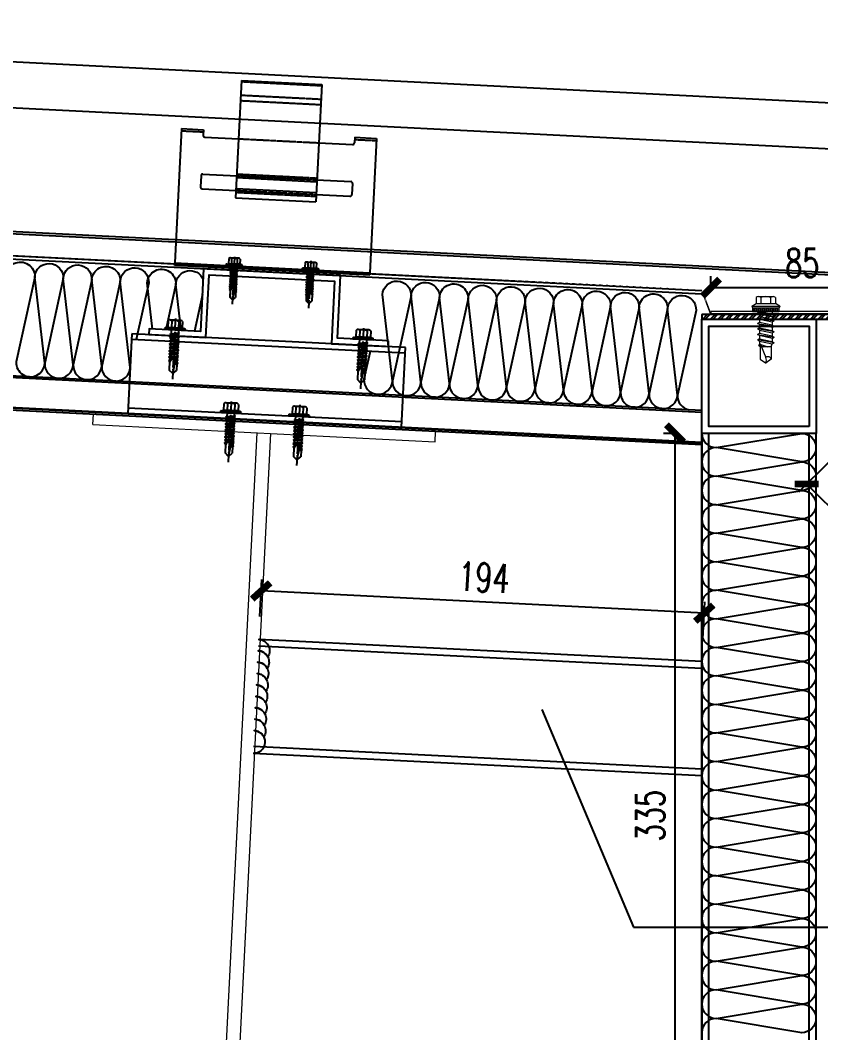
# Model space of a CAD drawing. Extents: x -599358 to 2865263, y -1062760 to 486533.
# Drawn here: x 141169 to 141519.6, y -727756 to -727312.5 of the extents above; entities that cross this region are included whole.
import ezdxf

# ---------------------------------------------------------------- set-up
doc = ezdxf.new("R2010")
doc.units = 0
for name, pattern in [('CENTER2', [28.575000000000003, 19.05, -3.175, 3.175, -3.175]), ('DASH', [0.35, 0.25, -0.1]), ('HIDDEN', [0.375, 0.25, -0.125])]:
    doc.linetypes.add(name, pattern=pattern)
for name, color, linetype, lineweight in [('00-BW', 140, 'HIDDEN', 5), ('0CABR-零部件（螺钉、螺栓、五金件）', 53, 'Continuous', 13), ('S-dim', 81, 'Continuous', 0), ('屋面板', 6, 'Continuous', 13), ('粗', 7, 'Continuous', 50), ('紧固件', 4, 'Continuous', 13)]:
    doc.layers.add(name, color=color, linetype=linetype, lineweight=lineweight)
for name, color, linetype in [('A-AXIS-SYMB', 3, 'Continuous'), ('BWM', 8, 'Continuous'), ('DIM', 173, 'Continuous'), ('HATCH', 66, 'Continuous'), ('PJ', 151, 'Continuous'), ('Q-焊缝', 8, 'Continuous'), ('SEAMLOK75 - SHEET', 6, 'Continuous'), ('ZX', 1, 'CENTER2'), ('虹吸雨水斗', 6, 'Continuous'), ('配件', 4, 'Continuous'), ('钢承板', 253, 'Continuous')]:
    doc.layers.add(name, color=color, linetype=linetype)
doc.styles.add('DHTEXT-1', font='romans.shx', dxfattribs={"width": 0.7, "bigfont": 'chinese.shx'})
doc.dimstyles.new('ZN5', dxfattribs={"dimscale": 5, "dimtxt": 2.5, "dimasz": 1.5, "dimexe": 1, "dimexo": 2, "dimgap": 0.9, "dimtad": 1, "dimdec": 0, "dimdsep": 46, "dimtxsty": 'DHTEXT-1', "dimblk": 'ARCHTICK', "dimcen": 2.5, "dimclrd": 173, "dimclre": 173, "dimclrt": 7, "dimazin": 2, "dimtfac": 1, "dimtix": 1, "dimtmove": 2, "dimatfit": 3, "dimfxl": 0, "dimarcsym": 0})

# ---------------------------------------------------------------- blocks, each defined once
blk = doc.blocks.new('压块-flat-1')
at = {"layer": 'HATCH', "ltscale": 10}
h = blk.add_hatch(dxfattribs=at)
h.set_pattern_fill('ACET-2D-ANSI32', color=256, scale=0.5)
h.set_pattern_definition([(45, (-3162.430519867878, -11124.32032165233), (-1.683798022700466, 1.683798022700467), []), (45, (-3161.307987367878, -11124.32032165233), (-1.683798022700466, 1.683798022700467), [])])
h.paths.add_polyline_path([(-82, 0), (-82, -2), (-2, -2), (-2, -50), (0, -50), (0, 0)])
at = {"layer": '配件', "color": 4}
blk.add_lwpolyline([(-82, 0), (-82, -2), (-2, -2), (-2, -50), (0, -50), (0, 0)], close=True, dxfattribs=at)
blk = doc.blocks.new('G$C114A11A0')
at = {"layer": '0CABR-零部件（螺钉、螺栓、五金件）'}
h = blk.add_hatch(dxfattribs=at)
h.set_pattern_fill('DOTS', color=256, scale=0.1, style=0)
h.set_pattern_definition([(0, (-261042.3359474546, 10165.88129042906), (0.079375, 0.15875), [0, -0.15875])])
h.paths.add_polyline_path([(11.93499999953201, 30.91932042899612), (0.3849999998346902, 30.91932042899248), (0.3849999997764826, 29.37932042907164), (11.93499999959022, 29.37932042907346)])
for p, q in [((1.924999999813735, 35.52210543772094), (1.924999999813735, 32.84432042904086)), ((2.983749999664724, 35.92432042899895), (9.336249999701977, 35.92432042899895)), ((4.042499999981374, 35.52210543772094), (4.042499999981374, 32.84432042904086)), ((8.277499999850988, 35.52210543772094), (8.277499999850988, 32.84432042904086)), ((10.39500000001863, 35.52210543772094), (10.39500000001863, 32.84432042904086)), ((0, 31.68932042901292), (1.924999999813735, 32.84432042904086)), ((0, 31.68932042901292), (12.31999999983236, 31.68932042901292)), ((0, 31.68932042901292), (0.2848560819402337, 30.9193204289943)), ((1.924999999813735, 32.84432042904086), (10.39500000001863, 32.84432042904086)), ((12.31999999983236, 31.68932042901292), (10.39500000001863, 32.84432042904086)), ((12.31999999983236, 31.68932042901292), (12.03514391742647, 30.9193204289943)), ((0.2848560819402337, 30.9193204289943), (12.03514391748467, 30.9193204289943)), ((0.3849999997764826, 30.9193204289943), (0.3849999997764826, 29.37932042907346)), ((0.3849999997764826, 29.37932042907346), (11.93499999959022, 29.37932042907346)), ((11.93499999959022, 30.9193204289943), (11.93499999959022, 29.37932042907346))]:
    blk.add_line(p, q, dxfattribs=at)
at = {"layer": '0CABR-零部件（螺钉、螺栓、五金件）', "ltscale": 0.03}
for p, q in [((3.421041333058383, 29.37932042906436), (2.552591466403101, 28.87792042905608)), ((3.421041333058383, 28.37652042910599), (2.552591466403101, 28.87792042905608)), ((9.767407999723218, 27.67545109574826), (2.552591466403101, 28.87792042905608)), ((3.421041333058383, 26.97438176239052), (2.552591466403101, 26.47298176244044)), ((3.421041333058383, 29.37932042906436), (8.898958666366525, 28.17685109575655)), ((3.421041333058383, 28.37652042910599), (8.898958666366525, 27.17405109568176)), ((3.421041333058383, 28.37652042910599), (3.421041333058383, 26.97438176239052)), ((8.898958666366525, 25.7719124290827), (3.421041333058383, 26.97438176239052)), ((8.898958666366525, 29.37932042906436), (8.898958666366525, 28.17685109575655)), ((8.898958666366525, 28.17685109575655), (9.767407999723218, 27.67545109574826)), ((8.898958666366525, 27.17405109568176), (9.767407999723218, 27.67545109574826)), ((8.898958666366525, 27.17405109568176), (8.898958666366525, 25.7719124290827)), ((3.421041333058383, 25.97158176249036), (2.552591466403101, 26.47298176244044)), ((2.552591466403101, 26.47298176244044), (9.767407999723218, 25.27051242901621)), ((3.421041333058383, 24.56944309577489), (2.552591466403101, 24.06804309570839)), ((3.421041333058383, 23.5666430957001), (2.552591466403101, 24.06804309570839)), ((2.552591466403101, 24.06804309570839), (9.767407999723218, 22.86557242909589)), ((3.421041333058383, 25.97158176249036), (8.898958666366525, 24.76911242906613)), ((3.421041333058383, 25.97158176249036), (3.421041333058383, 24.56944309577489)), ((8.898958666366525, 23.36697242904597), (3.421041333058383, 24.56944309577489)), ((3.421041333058383, 23.5666430957001), (3.421041333058383, 22.16450309579636)), ((8.898958666366525, 22.36417242914581), (3.421041333058383, 23.5666430957001)), ((8.898958666366525, 25.7719124290827), (9.767407999723218, 25.27051242901621)), ((8.898958666366525, 24.76911242906613), (9.767407999723218, 25.27051242901621)), ((8.898958666366525, 24.76911242906613), (8.898958666366525, 23.36697242904597)), ((8.898958666366525, 23.36697242904597), (9.767407999723218, 22.86557242909589)), ((8.898958666366525, 22.36417242914581), (9.767407999723218, 22.86557242909589)), ((8.898958666366525, 22.36417242914581), (8.898958666366525, 20.96203376243034)), ((3.421041333058383, 22.16450309579636), (2.552591466403101, 21.66310309567166)), ((3.421041333058383, 21.16170309572158), (2.552591466403101, 21.66310309567166)), ((9.767407999723218, 20.46063376248026), (2.552591466403101, 21.66310309567166)), ((3.421041333058383, 19.7595644290061), (2.552591466403101, 19.25816442905602)), ((3.421041333058383, 18.75676442910594), (2.552591466403101, 19.25816442905602)), ((2.552591466403101, 19.25816442905602), (9.767407999723218, 18.05569509569)), ((3.421041333058383, 22.16450309579636), (8.898958666366525, 20.96203376243034)), ((3.421041333058383, 21.16170309572158), (3.421041333058383, 19.7595644290061)), ((3.421041333058383, 21.16170309572158), (8.898958666366525, 19.95923376235555)), ((8.898958666366525, 18.5570950958147), (3.421041333058383, 19.7595644290061)), ((8.898958666366525, 17.55429509573992), (3.421041333058383, 18.75676442910594)), ((3.421041333058383, 18.75676442910594), (3.421041333058383, 17.35462576239047)), ((8.898958666366525, 20.96203376243034), (9.767407999723218, 20.46063376248026)), ((8.898958666366525, 19.95923376235555), (9.767407999723218, 20.46063376248026)), ((8.898958666366525, 19.95923376235555), (8.898958666366525, 18.5570950958147)), ((8.898958666366525, 18.5570950958147), (9.767407999723218, 18.05569509569)), ((8.898958666366525, 17.55429509573992), (9.767407999723218, 18.05569509569)), ((3.421041333058383, 17.35462576233226), (2.552591466403101, 16.85322576238218)), ((9.767407999723218, 15.65075642895795), (2.552591466403101, 16.85322576238218)), ((3.421041333058383, 16.35182576231568), (2.552591466403101, 16.85322576238218)), ((3.635423999687191, 14.80233376235378), (2.917001333029475, 14.38755242899902)), ((2.917001333029475, 14.38755242899902), (3.693839999672491, 14.20343109564533)), ((3.721167999727186, 13.92326709570739), (2.917001333029475, 14.38755242899902)), ((3.421041333058383, 17.35462576239047), (8.898958666366525, 16.15215642902444)), ((3.421041333058383, 17.35462576233226), (8.898958666366525, 16.15215642902444)), ((3.421041333058383, 16.35182576231568), (8.898958666366525, 15.14935642900787)), ((3.645374666375574, 14.70031776233486), (3.421041333058383, 16.35182576231568)), ((3.645374666375574, 14.70031776233486), (3.755061333009508, 13.57577776228686)), ((3.755061333009508, 13.57577776228686), (3.755061333009508, 8.432040773224116)), ((3.916169333038852, 14.88270042901536), (6.169897333078552, 9.233174106522029)), ((3.927143999724649, 14.84538709571029), (7.025298666383605, 13.89282309561645)), ((4.147585333033931, 14.09588842903872), (5.004355999699328, 13.89282309561645)), ((8.564938666357193, 13.89282309561645), (4.207309333025478, 13.89282309561645)), ((8.564938666357193, 13.89282309561645), (8.898958666366525, 15.14935642900787)), ((8.564938666357193, 13.89282309561645), (8.564938666357193, 8.432040773224116)), ((8.898958666366525, 17.55429509573992), (8.898958666366525, 16.15215642902444)), ((8.898958666366525, 16.15215642902444), (9.767407999723218, 15.65075642895795)), ((8.898958666366525, 15.14935642900787), (9.767407999723218, 15.65075642895795)), ((3.755061333009508, 8.432040773224116), (6.006731999688782, 6.855414106518992)), ((8.564938666357193, 8.432040773224116), (6.313267999736127, 6.855414106518992))]:
    blk.add_line(p, q, dxfattribs=at)
at = {"layer": '0CABR-零部件（螺钉、螺栓、五金件）'}
for centre, radius, start, end in [((2.983749999664724, 34.32973980730753), 1.594580621727456, 48.39682252927729, 131.6031774707227), ((6.15999999968335, 30.14932042897567), 5.775000000000001, 68.48981173119375, 111.5101882688062), ((9.336249999701977, 34.32973980730753), 1.594580621727456, 48.39682252927729, 131.6031774707227)]:
    blk.add_arc(centre, radius, start, end, dxfattribs=at)
at = {"layer": '0CABR-零部件（螺钉、螺栓、五金件）', "ltscale": 0.03}
for centre, radius, start, end in [((3.77487599971937, 14.84114309564143), 0.1472779333333333, 16.37753499797246, 187.7389900056074), ((7.096045333018992, 8.021320773180605), 1.525235866666664, 15.62188600239034, 127.3885000006763), ((3.169877333042677, 7.994094106551756), 3.245833199999998, 338.5846899957942, 22.44175099941077), ((6.159999999741558, 7.074294106577554), 0.26721544, 234.999999998127, 305.000000001873)]:
    blk.add_arc(centre, radius, start, end, dxfattribs=at)
blk = doc.blocks.new('34t65')
at = {"color": 2, "ltscale": 50}
for p, q in [((1430036.989619718, 238183.3527667828), (1430156.989619718, 238183.3527667828)), ((1430036.989619718, 238148.3527667828), (1430036.989619718, 238183.3527667828)), ((1430036.989619718, 238180.8527667828), (1430156.989619718, 238180.8527667828)), ((1430156.989619718, 238183.3527667828), (1430156.989619718, 238148.3527667828)), ((1430156.989619718, 238150.8527667828), (1430036.989619718, 238150.8527667828)), ((1430156.989619718, 238148.3527667828), (1430036.989619718, 238148.3527667828))]:
    blk.add_line(p, q, dxfattribs=at)
blk = doc.blocks.new('*U1726')
at = {"layer": 'PJ'}
for p, q in [((-4.399999999999636, 0.4500000000007276), (-4.399999999999636, 0)), ((4.399999999999636, 0), (-4.399999999999636, 0)), ((-4.100000000000364, 0.75), (-3.100000000000364, 1)), ((4.100000000000364, 0.75), (-4.100000000000364, 0.75)), ((-3.100000000000364, 3.850000000000364), (-3.100000000000364, 1)), ((3.100000000000364, 1), (-3.100000000000364, 1)), ((2.325000000000728, 4.25), (-2.325000000000728, 4.25)), ((-2.041306750315925, 0.75), (-1.549999999999272, 1)), ((-1.549999999999272, 3.850000000000364), (-1.549999999999272, 1)), ((-1.549999999999272, 0), (-1.549999999999272, -1.590192378864231)), ((1.549999999999272, 3.850000000000364), (1.549999999999272, 1)), ((2.151306750316508, 0.75), (1.549999999999272, 1)), ((1.549999999999272, 0), (1.549999999999272, -1.090192378864231)), ((3.100000000000364, 3.850000000000364), (3.100000000000364, 1)), ((4.100000000000364, 0.75), (3.100000000000364, 1)), ((4.399999999999636, 0.4500000000007276), (4.399999999999636, 0)), ((-2.110000000000582, -1.899999999999636), (2.110000000000582, -1.399999999999636)), ((-2.110000000000582, -1.899999999999636), (-1.549999999999272, -1.590192378864231)), ((-2.110000000000582, -1.899999999999636), (-1.549999999999272, -2.209807621135042)), ((-2.110000000000582, -3.299999999999272), (2.110000000000582, -2.799999999999272)), ((-2.110000000000582, -3.299999999999272), (-1.549999999999272, -2.990192378863867)), ((-2.110000000000582, -3.299999999999272), (-1.549999999999272, -3.609807621134678)), ((-2.110000000000581, -4.699999999999273), (2.110000000000583, -4.199999999999273)), ((-1.549999999999272, -1.590192378864231), (1.549999999999272, -1.090192378864231)), ((-1.549999999999272, -2.209807621135042), (1.549999999999272, -1.709807621135042)), ((-1.549999999999272, -2.209807621135042), (-1.549999999999272, -2.990192378863867)), ((-1.549999999999272, -2.990192378863867), (1.549999999999272, -2.490192378863867)), ((-1.549999999999272, -3.609807621134678), (1.549999999999272, -3.109807621134678)), ((-1.549999999999272, -3.609807621135042), (-1.549999999999272, -4.390192378863867)), ((-1.549999999999272, -4.390192378863867), (1.549999999999273, -3.890192378863867)), ((1.549999999999272, -0.3098076211354055), (1.549999999999272, -1.090192378864231)), ((2.110000000000582, -1.399999999999636), (1.549999999999272, -1.090192378864231)), ((2.110000000000582, -1.399999999999636), (1.549999999999272, -1.709807621135042)), ((1.549999999999272, -1.709807621135042), (1.549999999999272, -2.490192378863867)), ((2.110000000000582, -2.799999999999272), (1.549999999999272, -2.490192378863867)), ((2.110000000000582, -2.799999999999272), (1.549999999999272, -3.109807621134678)), ((1.549999999999273, -3.109807621135042), (1.549999999999273, -3.890192378863867)), ((2.110000000000583, -4.199999999999273), (1.549999999999273, -3.890192378863867)), ((2.110000000000583, -4.199999999999273), (1.549999999999273, -4.509807621134678)), ((-2.110000000000581, -4.699999999999273), (-1.549999999999272, -4.390192378863867)), ((-2.110000000000581, -4.699999999999273), (-1.549999999999272, -5.009807621134678)), ((-2.11000000000058, -6.099999999999272), (2.110000000000584, -5.599999999999272)), ((-2.11000000000058, -6.099999999999272), (-1.549999999999271, -5.790192378863867)), ((-2.11000000000058, -6.099999999999272), (-1.549999999999271, -6.409807621134678)), ((-2.110000000000579, -7.499999999999272), (2.110000000000585, -6.999999999999272)), ((-2.110000000000579, -7.499999999999272), (-1.54999999999927, -7.190192378863866)), ((-2.110000000000579, -7.499999999999272), (-1.54999999999927, -7.809807621134677)), ((-2.110000000000579, -8.899999999999272), (2.110000000000586, -8.399999999999272)), ((-2.110000000000579, -8.899999999999272), (-1.549999999999269, -8.590192378863867)), ((-1.549999999999272, -5.009807621134678), (1.549999999999273, -4.509807621134678)), ((-1.549999999999271, -5.009807621135042), (-1.549999999999271, -5.790192378863867)), ((-1.549999999999271, -5.790192378863867), (1.549999999999274, -5.290192378863867)), ((-1.549999999999271, -6.409807621134678), (1.549999999999274, -5.909807621134678)), ((-1.54999999999927, -6.409807621135041), (-1.54999999999927, -7.190192378863866)), ((-1.54999999999927, -7.190192378863866), (1.549999999999275, -6.690192378863866)), ((-1.54999999999927, -7.809807621134677), (1.549999999999275, -7.309807621134677)), ((-1.549999999999269, -7.809807621135041), (-1.549999999999269, -8.590192378863867)), ((-1.549999999999269, -8.590192378863867), (1.549999999999276, -8.090192378863867)), ((1.549999999999274, -4.509807621135042), (1.549999999999274, -5.290192378863867)), ((2.110000000000584, -5.599999999999272), (1.549999999999274, -5.290192378863867)), ((2.110000000000584, -5.599999999999272), (1.549999999999274, -5.909807621134678)), ((1.549999999999275, -5.909807621135041), (1.549999999999275, -6.690192378863866)), ((2.110000000000585, -6.999999999999272), (1.549999999999275, -6.690192378863866)), ((2.110000000000585, -6.999999999999272), (1.549999999999275, -7.309807621134677)), ((1.549999999999276, -7.309807621135041), (1.549999999999276, -8.090192378863867)), ((2.110000000000586, -8.399999999999272), (1.549999999999276, -8.090192378863867)), ((2.110000000000586, -8.399999999999272), (1.549999999999276, -8.709807621134678)), ((-2.110000000000579, -8.899999999999272), (-1.549999999999269, -9.209807621134678)), ((-2.110000000000578, -10.29999999999927), (2.110000000000587, -9.799999999999272)), ((-2.110000000000578, -10.29999999999927), (-1.549999999999268, -9.990192378863867)), ((-2.110000000000578, -10.29999999999927), (-1.549999999999268, -10.60980762113468)), ((-2.110000000000578, -11.70000000000073), (2.110000000000587, -11.20000000000073)), ((-2.110000000000578, -11.70000000000073), (-1.549999999999268, -11.39019237886532)), ((-2.110000000000578, -11.70000000000073), (-1.549999999999268, -12.00980762113613)), ((-2.110000000000578, -13.10000000000036), (-1.549999999999268, -12.79019237886496)), ((-2.110000000000578, -13.10000000000036), (-1.141147094092953, -12.98393879649848)), ((-1.549999999999269, -9.209807621134678), (1.549999999999276, -8.709807621134678)), ((-1.549999999999268, -9.209807621135042), (-1.549999999999268, -9.990192378863867)), ((-1.549999999999268, -9.990192378863867), (1.549999999999277, -9.490192378863867)), ((-1.549999999999268, -10.60980762113468), (1.549999999999277, -10.10980762113468)), ((-1.549999999999268, -10.60980762113468), (-1.549999999999268, -11.39019237886532)), ((-1.549999999999268, -11.39019237886532), (1.549999999999277, -10.89019237886532)), ((-1.549999999999268, -12.00980762113613), (1.549999999999277, -11.50980762113613)), ((-1.549999999999268, -12.00980762113613), (-1.549999999999268, -12.79019237886496)), ((-1.549999999999268, -12.79019237886496), (-0.9946989986692598, -12.69103148577051)), ((0.5619885887190366, -12.43983727373598), (1.549999999999277, -12.29019237886496)), ((0.7141825614198796, -12.75348884305095), (2.110000000000587, -12.60000000000036)), ((0.7141825614198796, -13.03227502088157), (1.549999999999277, -12.90980762113577)), ((1.549999999999277, -8.709807621135042), (1.549999999999277, -9.490192378863867)), ((2.110000000000587, -9.799999999999272), (1.549999999999277, -9.490192378863867)), ((2.110000000000587, -9.799999999999272), (1.549999999999277, -10.10980762113468)), ((1.549999999999277, -10.10980762113468), (1.549999999999277, -10.89019237886532)), ((2.110000000000587, -11.20000000000073), (1.549999999999277, -10.89019237886532)), ((2.110000000000587, -11.20000000000073), (1.549999999999277, -11.50980762113613)), ((1.549999999999277, -11.50980762113613), (1.549999999999277, -12.29019237886496)), ((2.110000000000587, -12.60000000000036), (1.549999999999277, -12.29019237886496)), ((2.110000000000587, -12.60000000000036), (1.549999999999277, -12.90980762113577)), ((1.549999999999277, -12.90980762113577), (1.549999999999277, -13.69019237886459)), ((-2.110000000000578, -13.10000000000036), (-1.549999999999268, -13.40980762113577)), ((-1.549999999999268, -13.40980762113577), (-1.334865735341732, -13.37139078816108)), ((-1.549999999999268, -13.40980762113577), (-1.549999999999268, -17.20000000000073)), ((4.440892098500626e-15, -18.60000000000036), (-1.549999999999268, -17.20000000000073)), ((4.440892098500626e-15, -18.60000000000036), (1.549999999999277, -17.20000000000073)), ((0.7141825614198796, -13.81265977861221), (1.549999999999277, -13.69019237886459)), ((0.7141825614198796, -14.1534888430524), (2.110000000000587, -14)), ((0.7141825614198796, -14.43227502088303), (1.549999999999277, -14.30980762113541)), ((2.110000000000587, -14), (1.549999999999277, -13.69019237886459)), ((2.110000000000587, -14), (1.549999999999277, -14.30980762113541)), ((1.549999999999277, -14.30980762113541), (1.549999999999277, -17.20000000000073))]:
    blk.add_line(p, q, dxfattribs=at)
blk.add_lwpolyline([(4.440892098500626e-15, -18.60000000000036), (0.7141825614198796, -14.43227502088303), (0.7141825614198796, -12.70089929375172, 0.4176573264866609), (0.4106596181591202, -12.40091997968011, 0.09706246058353715), (-0.9946989986692598, -12.69103148577051), (-1.549999999999268, -13.8016756527395)], format="xyb", dxfattribs=at)
for centre, radius, start, end in [((-4.100000000000364, 0.4500000000007276), 0.3, 90, 180), ((-2.325000000000728, 3.299218750000364), 0.9507812499999939, 35.40085557735623, 144.5991444226438), ((0, 1.046875), 3.203124999999813, 61.05941179989344, 118.9405882001065), ((2.325000000000728, 3.299218750000364), 0.9507812499999881, 35.40085557735623, 144.5991444226438), ((4.100000000000364, 0.4500000000007276), 0.3, 0, 90)]:
    blk.add_arc(centre, radius, start, end, dxfattribs=at)
at = {"layer": 'ZX', "ltscale": 0.2}
blk.add_line((0, 4.942561988593297), (4.440892098500626e-15, -21.03404386090006), dxfattribs=at)
blk = doc.blocks.new('A$C2F3B4A73')
at = {"layer": '粗', "lineweight": -2}
for p, q in [((25.19999962326193, 101.0567649584386), (60.39999962326266, 101.0567649584386)), ((25.19999962326193, 101.0567649584386), (25.19999962326193, 49.64140044910659)), ((60.39999962326266, 101.0567649584386), (60.39999962326266, 49.64140044910659)), ((-3.76738796603604e-07, 78.69740044510175), (9.599999623263386, 78.69740044510175)), ((-3.76738796603604e-07, 78.69740044510175), (-3.76738796603604e-07, 19.80049468954297)), ((9.599999623263386, 78.69740044510175), (9.599999623263386, 76.2974004451003)), ((10.39999962326266, 75.49740044510466), (25.19999962326193, 75.49740044510466)), ((60.39999962326266, 75.49740044510466), (75.19999962326193, 75.49740044510466)), ((75.9999996232612, 78.69740044510175), (85.59999962326339, 78.69740044510175)), ((75.9999996232612, 78.69740044510175), (75.9999996232612, 76.2974004451003)), ((85.59999962326339, 78.69740044510175), (85.59999962326339, 19.80049468954297)), ((9.599999623263386, 58.4414004491095), (9.59999962325611, 53.64140044910659)), ((10.39999962326266, 59.24140044911241), (25.19999962326193, 59.24140044911241)), ((25.19999962326193, 58.4414004491095), (60.39999962326266, 58.4414004491095)), ((60.39999962326266, 59.24140044911241), (75.19999962325466, 59.24140044911241)), ((75.99999962325757, 58.4414004491095), (75.9999996232612, 53.64140044910659)), ((25.19999962326193, 53.64140044910659), (60.39999962326266, 53.64140044910659)), ((10.39999962325538, 52.84140044911096), (25.19999962326193, 52.84140044911096)), ((25.19999962326193, 49.64140044910659), (60.39999962326266, 49.64140044910659)), ((60.39999962326266, 52.84140044911096), (75.19999962326193, 52.84140044911096)), ((-3.767387397601851e-07, 19.80049468954297), (85.59999962326344, 19.80049468954297)), ((-3.767387397601851e-07, 18.84049468954385), (-3.767387397601851e-07, 19.80049468954297)), ((-3.767387397601851e-07, 18.84049468954385), (85.59999962326344, 18.84049468954385)), ((14.39999962326272, 19.80049468954297), (14.39999962326272, 18.84049468954385)), ((71.19999962326199, 19.80049468954297), (71.19999962326199, 18.84049468954385)), ((85.59999962326344, 19.80049468954297), (85.59999962326344, 18.84049468954385))]:
    blk.add_line(p, q, dxfattribs=at)
at = {"layer": '粗', "linetype": 'DASH', "lineweight": -2}
for p, q in [((25.19999962326193, 100.5767649584427), (60.39999962326266, 100.5767649584427)), ((25.19999962326193, 94.65676495843712), (60.39999962326266, 94.65676495843712)), ((25.19999962326193, 92.25676495843567), (60.39999962326266, 92.25676495843567)), ((-3.76738796603604e-07, 77.73740044510262), (9.599999623263386, 77.73740044510262)), ((25.19999962326193, 75.49740044510466), (60.39999962326266, 75.49740044510466)), ((75.9999996232612, 77.73740044510262), (85.59999962326339, 77.73740044510262)), ((25.19999962326193, 60.04140044910805), (60.39999962326266, 60.04140044910805)), ((25.19999962326193, 59.24140044911241), (60.39999962326266, 59.24140044911241)), ((25.19999962326193, 52.84140044911096), (60.39999962326266, 52.84140044911096)), ((25.19999962326193, 52.04140044910805), (60.39999962326266, 52.04140044910805)), ((15.99999962326126, 19.80049468954297), (15.99999962326126, 18.84049468954385)), ((21.59999962326344, 19.80049468954297), (21.59999962326344, 18.84049468954385)), ((29.59999962326344, 19.80049468954297), (29.59999962326344, 18.84049468954385)), ((35.19999962326199, 19.80049468954297), (35.19999962326199, 18.84049468954385)), ((50.39999962325544, 19.80049468954297), (50.39999962325544, 18.84049468954385)), ((55.99999962325762, 19.80049468954297), (55.99999962325762, 18.84049468954385)), ((63.99999962325762, 19.80049468954297), (63.99999962325762, 18.84049468954385)), ((69.59999962325617, 19.80049468954297), (69.59999962325617, 18.84049468954385))]:
    blk.add_line(p, q, dxfattribs=at)
at = {"layer": '粗', "lineweight": -2}
for centre, start, end in [((10.39999962326266, 76.2974004451003), 180, 270), ((75.19999962326193, 76.2974004451003), 270, 0), ((10.39999962326266, 58.4414004491095), 90, 180), ((75.19999962325466, 58.4414004491095), 0, 90), ((10.39999962325538, 53.64140044910659), 180, 270), ((75.19999962326193, 53.64140044910659), 270, 0)]:
    blk.add_arc(centre, 0.8, start, end, dxfattribs=at)
at = {"layer": '紧固件', "color": 2, "yscale": 0.8, "zscale": 0.8}
for p, xscale in [((26.06101624345524, 19.80049468954297), 0.8), ((59.53898300306946, 19.80049468954297), -0.8)]:
    blk.add_blockref('*U1726', p, dxfattribs=dict(at, xscale=xscale))
blk = doc.blocks.new('A$C51791418')
blk.add_blockref('A$C2F3B4A73', (-42.79999962326235, -15.84049468954385))
blk = doc.blocks.new('2134')
at = {"color": 1, "linetype": 'Continuous', "ltscale": 10}
for p, q in [((2311608.195416021, -279977.5803282307), (2311758.195416021, -279977.5803282307)), ((2311608.195416021, -279982.0803282307), (2311608.195416021, -279977.5803282307)), ((2311758.195416021, -279982.0803282307), (2311758.195416021, -279977.5803282307)), ((2311608.195416021, -279982.0803282307), (2311758.195416021, -279982.0803282307)), ((2311680.195416021, -280273.0803282307), (2311680.195416021, -279982.0803282307)), ((2311686.195416021, -280273.0803282307), (2311686.195416021, -279982.0803282307)), ((2311608.195416021, -280273.0803282307), (2311758.195416021, -280273.0803282307)), ((2311608.195416021, -280277.5803282307), (2311608.195416021, -280273.0803282307)), ((2311758.195416021, -280273.0803282307), (2311758.195416021, -280277.5803282307)), ((2311608.195416021, -280277.5803282307), (2311758.195416021, -280277.5803282307))]:
    blk.add_line(p, q, dxfattribs=at)
at = {"layer": 'S-dim', "ltscale": 10}
blk.add_line((2311685.445416021, -280277.5803282307), (2311680.945416021, -280277.5803282307), dxfattribs=at)
blk = doc.blocks.new('_ArchTick')
at = {"color": 0, "linetype": 'ByBlock', "const_width": 0.4}
blk.add_lwpolyline([(-0.5, -0.5), (0.5, 0.5)], dxfattribs=at)
blk = doc.blocks.new('*D1923')
at = {"layer": 'Defpoints', "color": 0, "ltscale": 50, "transparency": 16777216}
for p in [(141274.5267312351, -727562.4929459704), (141273.4590862156, -727583.7123907336, -7.478642504454451e-09), (141467.5087788654, -727593.4758972821, -1.082143416344783e-08)]:
    blk.add_point(p, dxfattribs=at)
at = {"layer": 'DIM', "color": 173, "linetype": 'ByBlock', "lineweight": -2, "ltscale": 50, "transparency": 16777216}
for p, q in [((141273.9615952095, -727573.7250244786), (141274.7779857321, -727557.4992628429)), ((141468.576423885, -727572.2564525189), (141274.5267312351, -727562.4929459704)), ((141468.0112878594, -727583.4885310271), (141468.8276783819, -727567.2627693914))]:
    blk.add_line(p, q, dxfattribs=at)
at = {"layer": 'DIM', "color": 173, "lineweight": -2, "ltscale": 50, "transparency": 16777216, "xscale": 7.5, "yscale": 7.5, "zscale": 7.5}
for p, rotation in [((141274.5267312351, -727562.4929459704), 177.1196224471343), ((141468.576423885, -727572.2564525189), 357.1196224471343)]:
    blk.add_blockref('_ArchTick', p, dxfattribs=dict(at, rotation=rotation))
at = {"layer": 'DIM', "color": 7, "ltscale": 50, "transparency": 16777216, "insert": (141372.0917747286, -727556.6382805206), "char_height": 12.5, "attachment_point": 5, "rotation": 357.1196224471343, "style": 'DHTEXT-1'}
blk.add_mtext('194', dxfattribs=at)
blk = doc.blocks.new('*D2192')
at = {"layer": 'Defpoints', "color": 0, "ltscale": 50, "transparency": 16777216}
for p in [(141551.4902845756, -727429.6401704974), (141471.4902845756, -727440.0420905827, -7.959827448575461e-09), (141551.4902845756, -727440.0420905827, -7.959827448575461e-09)]:
    blk.add_point(p, dxfattribs=at)
at = {"layer": '虹吸雨水斗', "color": 173, "linetype": 'ByBlock', "lineweight": -2, "ltscale": 50, "transparency": 16777216}
for p, q in [((141471.4902845756, -727430.0420905827), (141471.4902845756, -727424.6401704974)), ((141551.4902845756, -727430.0420905827), (141551.4902845756, -727424.6401704974)), ((141471.4902845756, -727429.6401704974), (141551.4902845756, -727429.6401704974))]:
    blk.add_line(p, q, dxfattribs=at)
at = {"layer": '虹吸雨水斗', "color": 173, "lineweight": -2, "ltscale": 50, "transparency": 16777216, "xscale": 7.5, "yscale": 7.5, "zscale": 7.5, "rotation": 180}
blk.add_blockref('_ArchTick', (141471.4902845756, -727429.6401704974), dxfattribs=at)
at = {"layer": '虹吸雨水斗', "color": 173, "lineweight": -2, "ltscale": 50, "transparency": 16777216, "xscale": 7.5, "yscale": 7.5, "zscale": 7.5}
blk.add_blockref('_ArchTick', (141551.4902845756, -727429.6401704974), dxfattribs=at)
at = {"layer": '虹吸雨水斗', "color": 7, "ltscale": 50, "transparency": 16777216, "insert": (141511.4902845756, -727418.8901704974), "char_height": 12.5, "attachment_point": 5, "style": 'DHTEXT-1'}
blk.add_mtext('85', dxfattribs=at)
blk = doc.blocks.new('*D2194')
at = {"layer": 'Defpoints', "color": 0, "ltscale": 50, "transparency": 16777216}
for p in [(141530.2770811399, -727498.8288871469, -7.959827448575461e-09), (141513.4316293378, -727515.6743389489), (141551.4902845756, -727520.0420905827, -7.959827448575461e-09)]:
    blk.add_point(p, dxfattribs=at)
at = {"layer": '虹吸雨水斗', "color": 173, "linetype": 'ByBlock', "lineweight": -2, "ltscale": 50, "transparency": 16777216}
for p, q in [((141523.206013328, -727505.8999549588), (141509.8960954319, -727519.2098728549)), ((141534.6448327736, -727536.8875423847), (141513.4316293378, -727515.6743389489)), ((141544.4192167638, -727527.1131583946), (141531.1092988677, -727540.4230762906))]:
    blk.add_line(p, q, dxfattribs=at)
at = {"layer": '虹吸雨水斗', "color": 173, "lineweight": -2, "ltscale": 50, "transparency": 16777216, "xscale": 7.5, "yscale": 7.5, "zscale": 7.5}
for p, rotation in [((141513.4316293378, -727515.6743389489), 135), ((141534.6448327736, -727536.8875423847), 315)]:
    blk.add_blockref('_ArchTick', p, dxfattribs=dict(at, rotation=rotation))
at = {"layer": '虹吸雨水斗', "color": 7, "ltscale": 50, "transparency": 16777216, "insert": (141531.6396289535, -727518.6795427691), "char_height": 12.5, "attachment_point": 5, "rotation": 315, "style": 'DHTEXT-1'}
blk.add_mtext('30', dxfattribs=at)
blk = doc.blocks.new('*D2195')
at = {"layer": 'Defpoints', "color": 0, "ltscale": 50, "transparency": 16777216}
for p in [(141467.5087788655, -727493.4759021404, -7.959827448575461e-09), (141455.7232846078, -727828.3849883804), (141467.5087788655, -727828.3849883804, -7.959827448575461e-09)]:
    blk.add_point(p, dxfattribs=at)
at = {"layer": '虹吸雨水斗', "color": 173, "linetype": 'ByBlock', "lineweight": -2, "ltscale": 50, "transparency": 16777216}
for p, q in [((141457.5087788655, -727493.4759021404), (141450.7232846078, -727493.4759021404)), ((141455.7232846078, -727493.4759021404), (141455.7232846078, -727828.3849883804)), ((141457.5087788655, -727828.3849883804), (141450.7232846078, -727828.3849883804))]:
    blk.add_line(p, q, dxfattribs=at)
at = {"layer": '虹吸雨水斗', "color": 173, "lineweight": -2, "ltscale": 50, "transparency": 16777216, "xscale": 7.5, "yscale": 7.5, "zscale": 7.5}
for p, rotation in [((141455.7232846078, -727493.4759021404), 90), ((141455.7232846078, -727828.3849883804), 270)]:
    blk.add_blockref('_ArchTick', p, dxfattribs=dict(at, rotation=rotation))
at = {"layer": '虹吸雨水斗', "color": 7, "ltscale": 50, "transparency": 16777216, "insert": (141444.9732846075, -727660.9304452603), "char_height": 12.5, "attachment_point": 5, "rotation": 90, "style": 'DHTEXT-1'}
blk.add_mtext('335', dxfattribs=at)

msp = doc.modelspace()

# ---------------------------------------------------------------- linework, layer by layer
at = {"color": 1, "ltscale": 50}
for p, q in [((140801.1788120865, -727397.3283553276, -8.166274874600902e-09), (141467.5090583344, -727430.854405452, -8.166274874600902e-09)), ((140801.1788120865, -727398.8302527865, -8.166274874600902e-09), (141467.5090583341, -727432.356302911, -8.166274874600902e-09))]:
    msp.add_line(p, q, dxfattribs=at)
at = {"color": 4, "ltscale": 50}
for p, q in [((141467.5087788654, -727483.5209289513, -7.934580158429045e-09), (140801.1788120865, -727449.9948928882, -8.024642398240818e-09)), ((141467.5087788654, -727484.3219409294, -7.934574724834536e-09), (140801.1788120865, -727450.7959048663, -8.024636964646306e-09)), ((141467.5087788654, -727497.7388915629, -7.934483712126693e-09), (140801.1788120865, -727464.2128554998, -8.024545951938464e-09)), ((141467.5087788654, -727498.5399035409, -7.934478278532218e-09), (140801.1788120865, -727465.0138674778, -8.024540518343989e-09))]:
    msp.add_line(p, q, dxfattribs=at)
at = {"color": 2, "ltscale": 50}
for p, q in [((141467.5087788654, -727497.438512071, -7.934485749724635e-09), (140801.1788120865, -727463.912476008, -8.024547989536406e-09)), ((141467.5087788654, -727763.3849883801, -7.959827448575461e-09), (141467.5087788654, -727493.475897471, -7.959827448575461e-09)), ((141470.5087788654, -727763.3849883801, -7.959827448575461e-09), (141470.5087788654, -727493.475897471, -7.959827448575461e-09)), ((141514.5087788654, -727763.3849883801, -7.959827448575461e-09), (141514.5087788654, -727493.475897471, -7.959827448575461e-09)), ((141517.5087788654, -727763.3849883801, -7.959827448575461e-09), (141517.5087788654, -727493.475897471, -7.959827448575461e-09))]:
    msp.add_line(p, q, dxfattribs=at)
at = {"color": 2, "elevation": -7.947457070591013e-09}
msp.add_lwpolyline([(141330.3498783563, -727452.9899988422), (141307.8783042826, -727451.8593536058), (141309.2602040164, -727424.3940964047), (141249.3360064863, -727421.3790424409), (141247.9541067527, -727448.8442996421), (141225.4825326791, -727447.7136544058), (141225.3569054308, -727450.2104959695), (141250.325321068, -727451.4667684544), (141251.7072208014, -727424.0015112532), (141306.637735204, -727426.76531072), (141305.2558354705, -727454.2305679211), (141330.224251108, -727455.4868404059)], close=True, dxfattribs=at)
at = {"color": 2, "ltscale": 50, "elevation": -7.959827448575461e-09}
for points in [[(141517.5087788654, -727493.475897471), (141467.5087788654, -727493.475897471), (141467.5087788654, -727443.475897471), (141517.5087788654, -727443.475897471)], [(141514.5087788654, -727490.475897471), (141470.5087788654, -727490.475897471), (141470.5087788654, -727446.475897471), (141514.5087788654, -727446.475897471)]]:
    msp.add_lwpolyline(points, close=True, dxfattribs=at)
at = {"layer": 'A-AXIS-SYMB', "ltscale": 10}
for p, q in [((141467.5087788657, -727593.4758972821, -1.082143416344783e-08), (141273.4590862164, -727583.7123907335, -1.082143416344783e-08)), ((141467.3580261675, -727596.4721071586, -1.082143416344783e-08), (141273.3083335182, -727586.70860061, -1.082143416344783e-08)), ((141467.5087788657, -727643.539145914, -1.082143416344783e-08), (141270.9465412466, -727633.6492220083, -1.082143416344783e-08)), ((141467.5087788657, -727640.5353509962, -1.082143416344783e-08), (141271.0972939448, -727630.6530121319, -1.082143416344783e-08))]:
    msp.add_line(p, q, dxfattribs=at)
at = {"layer": 'BWM'}
for points, elevation in [([(141162.8733346144, -727424.4050693152, -1), (141175.3575424332, -727425.0332055577), (141167.2290507179, -727462.1546088784, 1), (141179.7132585366, -727462.7827451208), (141175.3575424332, -727425.0332055577, -1), (141187.8417502519, -727425.6613418001), (141179.7132585366, -727462.7827451208, 1), (141192.1974663554, -727463.4108813632), (141187.8417502519, -727425.6613418001, -1), (141200.3259580707, -727426.2894780425), (141192.1974663554, -727463.4108813632, 1), (141204.6816741741, -727464.0390176057), (141200.3259580707, -727426.2894780425, -1), (141212.8101658894, -727426.917614285), (141204.6816741741, -727464.0390176057, 1), (141217.1658819929, -727464.667153848), (141212.8101658894, -727426.917614285, -1), (141225.294373708, -727427.5457505274), (141219.844081588, -727452.4362836166)], -7.959827448575461e-09), ([(141226.9952551056, -727447.7897662264), (141224.6556993063, -727427.5136159665, -1), (141237.1399071249, -727428.1417522088), (141232.7739063389, -727448.080515974)], -7.947457070591013e-09), ([(141239.4794629241, -727448.4179024689), (141237.1399071249, -727428.1417522088, -0.7915185635108091), (141249.1061928318, -727425.9465888244, -0.7915185635108091)], -7.947457070591013e-09), ([(141322.2194186581, -727457.5872439722), (141319.541219063, -727469.8181142034, 1), (141332.0254268818, -727470.4462504457), (141327.6697107783, -727432.6967108827, -1), (141340.1539185971, -727433.3248471251), (141332.0254268818, -727470.4462504457, 1), (141344.5096347005, -727471.0743866882), (141340.1539185971, -727433.3248471251, -1), (141352.6381264158, -727433.9529833675), (141344.5096347005, -727471.0743866882, 1), (141356.9938425193, -727471.7025229307), (141352.6381264158, -727433.9529833675, -1), (141365.1223342346, -727434.58111961), (141356.9938425193, -727471.7025229307, 1), (141369.478050338, -727472.330659173), (141365.1223342346, -727434.58111961, -1), (141377.6065420533, -727435.2092558524), (141369.478050338, -727472.330659173, 0.3834992537329133), (141374.7474758645, -727478.8185751028, 0.3834992537329133)], -7.959827448575461e-09), ([(141372.1562499331, -727460.0997889419), (141369.478050338, -727472.3306591731, 1), (141381.9622581568, -727472.9587954154), (141377.6065420533, -727435.2092558524, -1), (141390.0907498721, -727435.8373920948), (141381.9622581568, -727472.9587954154, 1), (141394.4464659755, -727473.5869316579), (141390.0907498721, -727435.8373920948, -1), (141402.5749576908, -727436.4655283372), (141394.4464659755, -727473.5869316579, 1), (141406.9306737943, -727474.2150679004), (141402.5749576908, -727436.4655283372, -1), (141415.0591655096, -727437.0936645797), (141406.9306737943, -727474.2150679004, 1), (141419.414881613, -727474.8432041426), (141415.0591655096, -727437.0936645797, -1), (141427.5433733283, -727437.7218008221), (141419.414881613, -727474.8432041426, 0.3834992537329133), (141424.6843071395, -727481.3311200725, 0.3834992537329133)], -7.959827448575461e-09), ([(141409.6088733894, -727461.9841976692), (141406.9306737943, -727474.2150679004, 1), (141419.414881613, -727474.8432041426), (141415.0591655096, -727437.0936645797, -1), (141427.5433733283, -727437.7218008221), (141419.414881613, -727474.8432041426, 1), (141431.8990894318, -727475.4713403851), (141427.5433733283, -727437.7218008221, -1), (141440.0275811471, -727438.3499370645), (141431.8990894318, -727475.4713403851, 1), (141444.3832972505, -727476.0994766277), (141440.0275811471, -727438.3499370645, -1), (141452.5117889658, -727438.978073307), (141444.3832972505, -727476.0994766277, 1), (141456.8675050693, -727476.7276128699), (141452.5117889658, -727438.978073307, -1), (141464.9959967846, -727439.6062095494), (141456.8675050693, -727476.7276128699, 0.3834992537329133), (141462.1369305958, -727483.2155287998, 0.3834992537329133)], -7.959827448575461e-09), ([(141467.5087788654, -727493.475897471, 0.414214), (141473.7587788654, -727499.725897471), (141511.2417479711, -727493.4787359536, -1), (141511.2417479711, -727505.9787359536), (141473.7587788654, -727499.725897471, 1), (141473.7587788654, -727512.225897471), (141511.2417479711, -727505.9787359536, -1), (141511.2417479711, -727518.4787359536), (141473.7587788654, -727512.225897471, 1), (141473.7587788654, -727524.725897471), (141511.2417479711, -727518.4787359536, -1), (141511.2417479711, -727530.9787359536), (141473.7587788654, -727524.725897471, 1), (141473.7587788654, -727537.225897471), (141511.2417479711, -727530.9787359536, -1), (141511.2417479711, -727543.4787359536), (141473.7587788654, -727537.225897471, 1), (141473.7587788654, -727549.725897471), (141511.2417479711, -727543.4787359536, -1), (141511.2417479711, -727555.9787359536), (141473.7587788654, -727549.725897471, 1), (141473.7587788654, -727562.225897471), (141511.2417479711, -727555.9787359536, -1), (141511.2417479711, -727568.4787359536), (141473.7587788654, -727562.225897471, 1), (141473.7587788654, -727574.725897471), (141511.2417479711, -727568.4787359536, -1), (141511.2417479711, -727580.9787359536), (141473.7587788654, -727574.725897471, 1), (141473.7587788654, -727587.225897471), (141511.2417479711, -727580.9787359536, -1), (141511.2417479711, -727593.4787359536), (141473.7587788654, -727587.225897471, 1), (141473.7587788654, -727599.725897471), (141511.2417479711, -727593.4787359536, -1), (141511.2417479711, -727605.9787359536), (141473.7587788654, -727599.725897471, 1), (141473.7587788654, -727612.225897471), (141511.2417479711, -727605.9787359536, -1), (141511.2417479711, -727618.4787359536), (141473.7587788654, -727612.225897471, 1), (141473.7587788654, -727624.725897471), (141511.2417479711, -727618.4787359536, -1), (141511.2417479711, -727630.9787359536), (141473.7587788654, -727624.725897471, 1), (141473.7587788654, -727637.225897471), (141511.2417479711, -727630.9787359536, -1), (141511.2417479711, -727643.4787359536), (141473.7587788654, -727637.225897471, 1), (141473.7587788654, -727649.725897471), (141511.2417479711, -727643.4787359536, -1), (141511.2417479711, -727655.9787359536), (141473.7587788654, -727649.725897471, 1), (141473.7587788654, -727662.225897471), (141511.2417479711, -727655.9787359536, -1), (141511.2417479711, -727668.4787359536), (141473.7587788654, -727662.225897471, 1), (141473.7587788654, -727674.725897471), (141511.2417479711, -727668.4787359536, -1), (141511.2417479711, -727680.9787359536), (141473.7587788654, -727674.725897471, 1), (141473.7587788654, -727687.225897471), (141511.2417479711, -727680.9787359536, -1), (141511.2417479711, -727693.4787359536), (141473.7587788654, -727687.225897471, 1), (141473.7587788654, -727699.725897471), (141511.2417479711, -727693.4787359536, -1), (141511.2417479711, -727705.9787359536), (141473.7587788654, -727699.725897471, 1), (141473.7587788654, -727712.225897471), (141511.2417479711, -727705.9787359536, -1), (141511.2417479711, -727718.4787359536), (141473.7587788654, -727712.225897471, 1), (141473.7587788654, -727724.725897471), (141511.2417479711, -727718.4787359536, -1), (141511.2417479711, -727730.9787359536), (141473.7587788654, -727724.725897471, 1), (141473.7587788654, -727737.225897471), (141511.2417479711, -727730.9787359536, -1), (141511.2417479711, -727743.4787359536), (141473.7587788654, -727737.225897471, 1), (141473.7587788654, -727749.725897471), (141511.2417479711, -727743.4787359536, -1), (141511.2417479711, -727755.9787359536), (141473.7587788654, -727749.725897471, 0.414214), (141467.5087788654, -727755.975897471)], -7.959827448575461e-09)]:
    msp.add_lwpolyline(points, format="xyb", dxfattribs=dict(at, elevation=elevation))
at = {"layer": 'BWM', "elevation": -7.947457070591013e-09}
msp.add_lwpolyline([(141248.7672523824, -727432.683030254), (141245.2581141574, -727448.7086522165)], dxfattribs=at)
at = {"layer": 'DIM', "ltscale": 10}
for p, q in [((141397.4696700675, -727614.3740340574), (141437.6014293441, -727709.7176337476)), ((141437.6014293441, -727709.7176337476), (141596.5960860038, -727709.7176337476))]:
    msp.add_line(p, q, dxfattribs=at)
at = {"layer": 'Q-焊缝', "elevation": -7.478642504454451e-09}
msp.add_lwpolyline([(141277.6581154139, -727586.4268250746, 0.2679491924274636), (141273.4590862156, -727583.7123907336, -0.5773502691896255), (141277.406860917, -727591.420508202, 0.2679491924311231), (141273.2078317186, -727588.7060738611, -0.5773502691896255), (141277.1556064199, -727596.4141913295, 0.2679491924311231), (141272.9565772216, -727593.6997569886, -0.5773502691896255), (141276.904351923, -727601.4078744571, 0.2679491924311231), (141272.7053227246, -727598.6934401161, -0.5773502691896255), (141276.653097426, -727606.4015575846, 0.2679491924311231), (141272.4540682277, -727603.6871232436, -0.5773502691896255), (141276.401842929, -727611.395240712, 0.2679491924311231), (141272.2028137307, -727608.6808063712, -0.5773502691896255), (141276.150588432, -727616.3889238395, 0.2679491924311231), (141271.9515592336, -727613.6744894985, -0.5773502691896255), (141275.899333935, -727621.3826069669, 0.2679491924311231), (141271.7003047367, -727618.6681726259, -0.5773502691896255), (141275.6480794381, -727626.3762900946, 0.2679491924311231), (141271.4490502398, -727623.6618557536, -1), (141270.9465412466, -727633.6492220085)], format="xyb", dxfattribs=at)
at = {"layer": 'SEAMLOK75 - SHEET'}
for p, q in [((141667.5087788654, -727356.138687145, 1.622961007301806e-08), (140801.1788120865, -727312.5497580005, 1.622961007301806e-08)), ((141666.5037608776, -727376.113419655, 1.622961007301806e-08), (140801.1788120865, -727332.5750574534, 1.622961007301806e-08)), ((140801.1788120865, -727386.6433659758, 1.622961007301806e-08), (141663.7902123104, -727430.045197432, 1.622961007301806e-08)), ((140801.1788120865, -727387.6446309483, 1.622961007301806e-08), (141663.739961411, -727431.0439340574, 1.622961007301806e-08))]:
    msp.add_line(p, q, dxfattribs=at)
at = {"layer": '屋面板', "color": 1, "const_width": 0.7, "elevation": -8.166274874587349e-09}
for points in [[(141467.5090583344, -727430.854405452), (140801.1788120865, -727397.3283553276)], [(141467.5090583344, -727430.854405452), (141471.4902845756, -727441.475897471)]]:
    msp.add_lwpolyline(points, close=True, dxfattribs=at)
at = {"layer": '屋面板', "color": 1, "const_width": 0.7, "elevation": -7.959827448575461e-09}
msp.add_lwpolyline([(141471.4902845756, -727441.475897471), (141549.5087788654, -727441.475897471), (141549.5087788654, -727500.8328495078)], dxfattribs=at)
at = {"layer": '屋面板', "color": 6, "elevation": -7.959827448575461e-09}
msp.add_lwpolyline([(141471.4902845756, -727441.0420905827), (141550.4902845756, -727441.0420905827), (141550.4902845756, -727517.6278770203), (141530.984187921, -727498.1217803657), (141530.2770811398, -727498.8288871469), (141551.4902845756, -727520.0420905827), (141551.4902845756, -727440.0420905827), (141471.4902845756, -727440.0420905827)], close=True, dxfattribs=at)
at = {"layer": '钢承板', "color": 4, "const_width": 1, "elevation": -7.959827448575461e-09}
msp.add_lwpolyline([(141467.5087788654, -727493.4759021401), (141467.5087788654, -727828.3849883801), (141517.5087788654, -727828.3849883801)], dxfattribs=at)

# ---------------------------------------------------------------- block references
msp.add_blockref('压块-flat-1', (141549.5087788654, -727441.475897471, -7.959827448575461e-09))
at = {"xscale": -1, "rotation": 357.1196224472592}
msp.add_blockref('34t65', (1557599.104427891, -1037198.946609533, -7.952635666668363e-09), dxfattribs=at)
at = {"layer": '00-BW', "rotation": 359.9973387277178}
msp.add_blockref('G$C114A11A0', (141489.3477121759, -727469.441019089, -7.959827448575461e-09), dxfattribs=at)
at = {"layer": 'S-dim', "rotation": 357.1196224470574}
msp.add_blockref('2134', (-2153417.572065093, -331700.8795761354, -2.901840899968145e-08), dxfattribs=at)
at = {"layer": 'SEAMLOK75 - SHEET', "rotation": 357.1196224472592}
msp.add_blockref('A$C51791418', (141279.1955934164, -727424.9239921388, -7.947457070591013e-09), dxfattribs=at)
at = {"layer": '紧固件', "xscale": 1.023999999801319, "yscale": 1.023999999801319, "zscale": 1.023999999801319, "rotation": 357.1196224472592}
for p in [(141236.718328387, -727448.2788046966, 2.7625116919596e-07), (141319.1140930569, -727452.4246763114, -7.947457070591013e-09), (141261.1663273812, -727484.5531667386, -7.952686380257804e-09), (141291.1485797323, -727486.0617077373, -7.952686664614811e-09)]:
    msp.add_blockref('*U1726', p, dxfattribs=at)

# ---------------------------------------------------------------- dimensions: what is measured, and where the dimension line sits
at = {"layer": 'DIM', "ltscale": 50}
dim = msp.add_aligned_dim(p1=(141467.5087788654, -727593.4758972821, -1.082143416344783e-08), p2=(141273.4590862156, -727583.7123907336, -7.478642504454451e-09), distance=-21.246286780256607, dimstyle='ZN5', dxfattribs=at)
dim.commit()
dim.dimension.update_dxf_attribs({"geometry": '*D1923', "text_midpoint": (141372.0917747286, -727556.6382805206)})
at = {"layer": '虹吸雨水斗', "ltscale": 50}
dim = msp.add_aligned_dim(p1=(141471.4902845756, -727440.0420905827, -7.959827448575461e-09), p2=(141551.4902845756, -727440.0420905827, -7.959827448575461e-09), distance=10.40192008530721, text='85', dimstyle='ZN5', dxfattribs=at)
dim.commit()
dim.dimension.update_dxf_attribs({"geometry": '*D2192', "text_midpoint": (141511.4902845756, -727418.8901704974)})
for p1, p2, distance, picture, middle in [((141467.5087788654, -727493.4759021401, -7.959827448575461e-09), (141467.5087788654, -727828.3849883801, -7.959827448575461e-09), -11.785494257579558, '*D2195', (141444.9732846075, -727660.9304452603)), ((141551.4902845756, -727520.0420905827, -7.959827448575461e-09), (141530.2770811398, -727498.8288871469, -7.959827448575461e-09), 23.823066402691758, '*D2194', (141531.6396289535, -727518.6795427691))]:
    dim = msp.add_aligned_dim(p1=p1, p2=p2, distance=distance, dimstyle='ZN5', dxfattribs=at)
    dim.commit()
    dim.dimension.update_dxf_attribs({"geometry": picture, "text_midpoint": middle})

doc.saveas('drawing.dxf')
